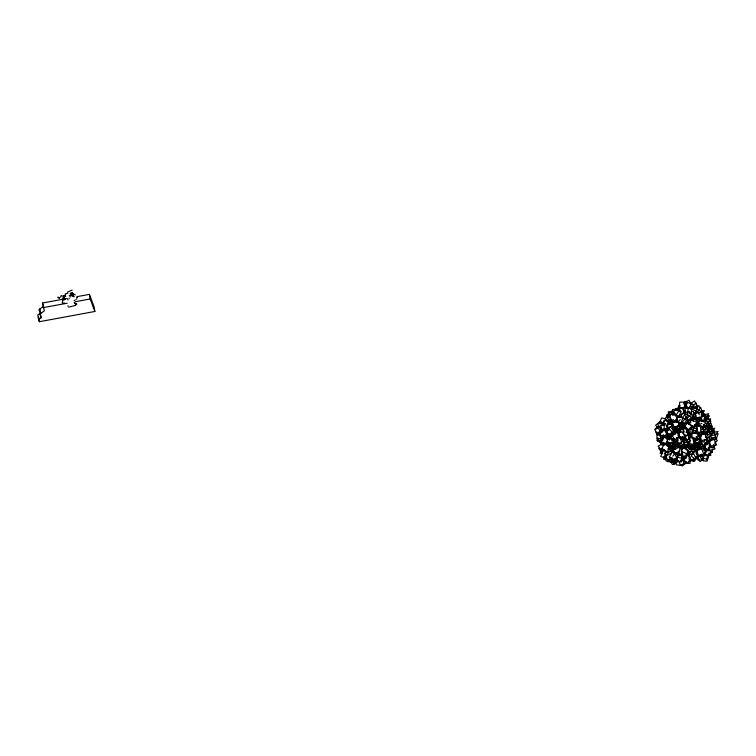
<?xml version="1.0" encoding="UTF-8"?>
<svg xmlns="http://www.w3.org/2000/svg" width="756" height="756" viewBox="0 0 756 756"><rect width="100%" height="100%" fill="white"/><g stroke="black" fill="none" stroke-linecap="round" stroke-linejoin="round"><path stroke-width="1.13" d="M672.462 427.641L672.453 430.164L678.652 428.614M683.084 424.04L683.093 422.689L683.046 423.984M666.905 441.088L666.886 443.177L661.179 443.3L661.216 437.053L664.647 436.977M662.993 439.992L663.021 436.864L666.083 437.261M668.087 441.702L668.068 443.781L662.955 443.12M657.852 437.904L657.786 441.031L662.35 440.984M667.888 459.648L667.841 461.736L673.549 461.68L673.596 459.591M658.76 435.38L658.835 432.262L660.867 432.555M669.051 422.717L669.098 420.638M674.787 459.185L674.721 462.303L669.636 461.566M684.048 425.278L684.104 425.808L684.123 425.269M707.559 442.137L707.465 444.33L704.469 444.566M683.433 423.218L683.329 425.411L685.333 425.949M687.951 422.15L688.054 419.967M703.496 415.677L703.6 413.485L701.596 412.946M705.49 421.158L705.594 418.975M73.644 294.15L72.689 293.13M693.176 416.887L693.507 411.415L691.23 411.444M683.452 458.712L683.604 456.52M663.834 425.534L664.222 420.241L667.964 421.177L667.491 427.518M685.739 405.433L686.004 402.164L679.729 402.145L679.294 407.588L681.392 407.597M683.991 457.692L683.566 463.135L689.982 463.522L690.237 460.253M695.917 443.923L695.737 446.097L702.154 446.484L702.324 444.301M711.141 429.153L711.311 426.97L709.175 426.847M686.505 432.602L692.855 433.538L693.224 429.143L690.048 428.68M707.304 441.787L707.115 443.904L705.017 443.592M683.018 424.825L683.065 424.333M683.008 424.05L683.074 423.341M689.406 455.14L688.981 459.109L693.611 461.557L693.932 458.59M690.417 449.603L690.625 447.618M696.985 449.669L696.456 454.621L701.086 457.078L701.398 454.101M700.188 434.898L699.659 439.85L704.29 442.298L704.601 439.33M709.497 441.495L709.081 445.454L713.702 447.902L714.023 444.934M712.615 449.073L712.294 452.041L707.663 449.593M689.538 441.485L689.16 444.953L694.755 445.983L695.388 440.2L693.148 439.784M681.808 452.825L681.525 454.951L675.855 454.195M701.114 440.597L700.831 442.723L698.553 442.421M664.004 457.304L663.711 459.412L665.875 458.996M669.41 440.105L669.854 436.949M674.059 441.391L673.766 443.488L668.956 443.252M65.375 299.281L65.46 298.667L65.318 299.234M681.723 456.01L681.411 458.164L677.253 457.182M683.055 456.548L682.432 460.858L680.353 460.366M687.648 412.086L688.3 407.9L691.825 409.194L691.012 414.411M684.256 448.677L684.785 445.624L683.689 448.573L684.766 445.501M662.568 432.234L663.154 429.191L666.905 430.561M667.246 433.944L666.66 436.987L661.972 435.276L662.861 437.469M674.806 449.177L675.401 446.135M660.29 431.307L661.207 426.677M673.105 440.672L672.679 442.732L667.057 442.449L668.106 437.299L670.355 437.412M666.074 434.114L665.62 436.165L660.054 435.154L661.424 429.002L666.99 430.013M678.321 451.058L677.858 453.109L672.301 452.097L673.672 445.955L675.892 446.361M65.526 296.239L65.035 295.218L65.649 294.292M689.793 451.181L689.075 454.384L692.099 454.715M672.103 413.957L673.275 409.393L678.51 410.508M684.52 407.371L685.692 402.806M707.607 459.865L709.024 454.658M684.473 413.277L685.399 409.846L683.329 410.829M690.266 420.875L690.814 418.89M690.19 451.219L689.037 455.414L685.919 454.668M684.662 457.749L683.717 461.075L686.609 461.897M699.574 449.933L700.198 447.722L705.962 449.357L704.394 454.895M711.018 429.399L711.954 426.072L709.071 425.259M681.43 450.255L682.309 447.221L688.111 449.82L686.949 453.874L681.147 451.266M705.546 434.464L706.132 432.441M684.69 412.464L685.286 410.442M683.83 458.826L684.719 455.792M686.023 458.438L687.204 454.394M693.488 453.959L695.274 447.883L693.082 448.27M68.616 307.182L75.165 305.462L75.742 303.78M692.43 420.383L693.12 418.437L698.657 421.527L697.268 425.43L695.425 424.399M667.066 430.929L668.162 427.962M682.498 444.519L681.09 447.665L682.318 444.424M683.707 448.554L684.86 445.539M708.457 455.433L706.907 459.478L703.949 458.249M674.361 422.604L675.089 420.723M680.098 425.25L680.825 423.369M682.989 456.955L680.976 462.096L674.966 459.799M675.07 443.772L674.276 445.738L676.828 445.945L678 442.988M677.934 440.757L676.355 444.698L673.813 444.5L674.995 441.542L671.829 440.266M678.907 443.838L677.726 446.796L675.184 446.588M681.09 447.665L682.328 444.594M677.688 453.127L678.274 455.188L676.648 459.261L674.598 458.712M679.096 432.659L677.924 435.541L681.383 439.633L682.564 436.751M659.912 422.046L661.651 417.87L665.885 419.079M681.78 450.349L683.509 446.257M694.433 408.268L695.208 406.445M707.257 419.778L708.807 416.14L706.86 415.866M708.58 426.677L710.905 421.224L708.958 420.941M705.584 442.978L703.26 448.44L698.393 447.741M716.017 439.765L716.792 437.951M679.937 406.085L678.765 408.798L683.707 408.24L685.654 403.713L683.679 403.94M669.816 434.596L668.54 437.544L671.791 439.16M671.063 449.82L671.914 447.854M685.21 438.319L684.35 440.285L682.725 439.482M676.79 461.831L674.38 464.203L673.123 461.358L674.021 459.374M681.288 450.009L683.518 444.925M74.069 300.746L75.071 300.019M671.111 412.842L672.519 409.752M676.573 418.04L677.518 415.98M675.883 420.534L677.763 416.414L682.97 418.115L680.627 423.265L675.42 421.565M680.513 417.284L682.385 413.154L687.601 414.855L686.193 417.955M690.871 409.298L691.806 407.238L697.013 408.939L694.669 414.099M694.377 419.278L695.785 416.187M679.549 430.4L681.279 428.246M669.769 443.025L668.862 444.953L673.379 446.805M62.493 301.247L63.315 300.094L62.852 299.99M693.346 416.291L695.898 411.179L690.786 408.268M63.211 296.919L63.598 296.163M691.778 408.353L693.394 405.32L687.724 402.324L685.021 407.399L686.911 408.391M678.066 430.353L681.742 427.905M662.398 444.103L663.371 442.383M703.949 456.189L705.008 454.318M661.623 450.652L660.101 453.298L662.199 453.761M63.381 296.031L62.89 296.683M71.423 295.067L70.743 295.36L71.13 295.785L71.801 295.256M695.407 403.118L693.422 406.359L690.209 407.078M708.731 422.046L710.716 418.805L705.367 420.005M696.928 446.664L695.936 448.289L690.587 449.489M674.966 410.499L676.081 408.694L677.811 409.922M677.452 408.835L679.672 405.235M63.409 297.458L62.096 299.556M711.084 451.03L708.457 455.169L704.658 453.855M694.405 441.258L696.153 438.575M700.51 440.512L698.175 444.084L695.35 441.958M690.417 458.873L687.497 463.343L683.726 460.517L687.232 455.15L690.058 457.276M695.558 457.966L696.72 456.18M703.827 446.862L705.575 444.178M710.508 445.218L707.588 449.688L704.762 447.561M707.937 451.143L709.1 449.357M680.702 461.065L683.859 456.255M703.146 447.212L705.093 446.56L706.841 443.857M688.442 408.58L691.844 403.468L693.46 404.876M694.755 408.675L695.889 406.974M694.48 461.255L697.429 456.926M709.402 442.61L711.519 439.548M670.752 418.342L669.561 420.043L673.076 422.821M688.924 441.74L687.677 443.498L691.211 447.59L693.072 444.963M711.434 434.398L714.571 429.994L712.388 430.844M708.665 437.847L710.489 435.352M63.495 296.825L64.581 295.501M702.617 413.116L704.46 410.669L701.776 410.716M707.474 418.219L709.317 415.781L707.522 415.809M71.943 294.481L72.633 293.914M688.603 423.889L691.683 419.967L697.108 422.462L694.027 426.384L687.053 423.228L683.982 427.14L689.396 429.635L692.477 425.722M692.59 432.942L690.124 436.08L695.548 438.575L698.62 434.653L695.01 432.99M683.055 447.524L684.908 445.171M697.278 429.767L694.811 432.904L693.006 432.073M71.385 294.519L70.488 293.753L71.792 292.997M702.872 445.36L700.982 447.703L697.533 443.366M678 440.011L676.648 441.674L679.871 444.66L683.906 439.671M684.605 442.591L681.25 446.749L677.121 442.912M696.994 439.434L694.84 442.062L693.167 440.795M688.073 453.449L684.482 457.824L679.474 454.025M700.207 440.049L698.771 441.797L703.789 445.596L707.38 441.22L705.707 439.954M678.822 438.508L680.135 436.921M666.83 454.649L670.676 449.971L674.617 453.893L672.698 456.237M662.313 423.143L663.853 421.357M682.11 417.747L684.785 414.685L685.975 417.794L681.959 422.396M686.731 414.496L689.415 411.425L690.606 414.543L686.59 419.136M696.153 408.58L698.827 405.509L700.018 408.627L696.002 413.22M695.246 419.438L696.588 417.907M701.181 460.498L703.505 457.862L701.974 455.14M685.975 432.186L688.121 429.777M680.22 419.542L678.217 421.716L682.715 424.9L686.722 420.553L682.224 417.359M687.346 421.65L691.353 417.293L686.854 414.108M692.175 418.04L693.507 416.584M699.432 412.833L700.765 411.377L696.276 408.193M698.005 419.769L700.009 417.595M676.96 431.978L678.302 430.533M694.991 412.785L696.304 411.368M694.235 419.004L695.548 417.577M662.454 448.412L660.517 450.51L662.341 453.005M688.225 439.614L686.779 441.098L683.462 437.062M689.595 441.702L688.149 443.196L684.171 438.348M685.475 444.991L684.18 446.323L689.755 446.456M707.777 429.068L710.366 426.412L708.136 426.356M659.969 424.012L661.623 422.377M682.659 433.443L684.265 431.856L681.751 426.157L679.342 428.529L680.598 431.383M686.486 430.977L688.092 429.399M695.898 425.061L698.308 422.689M695.142 431.27L697.552 428.898L695.454 424.154M63.665 296.04L65.46 295.728M655.027 429.191L657.966 426.422M707.918 430.06L710.073 428.028L708.712 426.384M705.792 437.044L707.956 435.012L706.595 433.368M699.234 446.21L697.079 448.242L698.44 449.877M714.496 443.318L717.368 440.616L715.337 438.149M713.088 447.457L715.96 444.755M671.215 434.615L668.691 436.987L666.924 432.687M675.873 422.51L677.556 420.931L679.323 425.241L675.099 429.181L673.341 424.872M680.57 425.137L682.262 423.558M668.436 437.677L666.754 439.255L665.431 436.023M670.903 445.473L668.37 447.845L670.033 446.683L672.774 451.502M71.196 294.339L70.195 293.441L70.695 292.978M711.831 430.665L714.694 428.085L711.141 429.729M685.021 456.841L689.236 453.033L687.053 450.803M704.318 444.613L708.533 440.805L706.35 438.575M75.165 305.462L76.734 304.063L75.061 303.184M676.724 409.95L678.472 408.467M673.048 424.749L668.625 428.368L672.396 432.328L676.809 428.709M707.607 455.934L712.502 451.975M679.578 436.099L674.73 439.973L672.282 435.645L677.13 431.77L678.595 434.369M678.85 431.487L680.495 430.192M691.863 436.429L687.308 439.888L686.013 438.263M670.033 416.405L667.472 418.342L670.761 422.661L672.471 421.366M668.521 428.784L665.1 431.374L668.389 435.683L670.1 434.398M666.272 416.906L668.833 414.968M679.559 417.718L681.269 416.424M679.436 424.626L681.147 423.332M668.162 436.656L666.452 437.951L665.138 436.221M76.8 296.692L89.397 294.377L94.122 306.86L94.859 311.472L39.369 321.706L38.537 319.514L41.107 317.803L39.284 310.329A3.336 1.125 -9.1 0 1 40.002 308.883L43.631 306.171L42.449 303.033L66.5 298.601M40.021 314.95A3.336 1.125 -9.1 0 1 40.748 313.504L44.368 310.782L42.449 303.033M686.051 463.154L682.177 466.046L680.787 464.42M700.954 455.339L697.089 458.221L695.7 456.605M662.757 445.539L664.477 444.263M664.137 449.707L661.566 451.615L659.327 448.081M686.646 445.615L684.955 446.872L686.013 448.894M706.784 432.763L709.317 430.882L711.424 434.936L707.21 438.064M689.595 449.045L692.127 447.165M703.467 459.175L699.98 461.661L697.58 456.633M700.425 445.605L698.752 446.796L695.284 442.827M672.84 450.633L671.215 451.663L673.615 449.971M65.092 294.093L67.898 293.177M660.791 433.273L659.071 434.445L661.878 439.227L665.308 436.864M675.694 444.698L673.133 446.456L671.47 442.109M685.541 446.957L683.717 448.072L685.399 446.853M670.374 414.704L665.195 418.162L666.83 421.054M682.186 408.807L686.609 405.849L688.319 408.637M663.503 421.555L666.093 419.826M673.501 419.448L671.725 420.629L668.88 415.989L674.191 412.436L677.045 417.076M657.663 434.605L661.122 432.29M684.738 437.166L688.773 434.464L687.091 431.733M39.51 313.759L37.8 314.893L38.537 319.514M683.717 448.015L685.541 446.796L685.408 446.191M686.59 423.398L686.164 423.681L687.043 423.199M671.215 451.663L672.906 450.567M687.289 445.454L685.484 446.598L683.282 443.356M678.916 447.892L680.731 446.749M668.03 461.009L672.575 458.155M76.129 299.357L76.932 298.847M690.464 420.695L692.288 419.571L693.375 421.546M674.494 449.754L679.389 446.739M665.601 455.613L663.645 456.822L666.338 461.16L671.233 458.145M675.429 462.776L672.471 464.553L670.827 461.907M676.828 410.716L682.148 407.541L684.511 412.474L679.19 415.649M691.012 403.071L694.566 400.954L696.928 405.887L693.375 408.004M698.535 436.495L702.305 434.275M688.376 421.224L693.101 418.474L691.145 413.135M683.755 424.475L688.48 421.735L686.524 416.395M698.931 420.421L701.766 418.777M690.823 449.329L695.322 446.72M667.179 414.704L668.843 413.749M669.892 443.857L667.406 445.284L666.414 443.385M710.29 439.812L714.779 437.27M680.901 454.082L676.261 456.709L673.605 451.748M688.697 462.001L692.694 459.742M671.366 453.024L665.97 456.048L667.888 460.895L672.377 458.372M673.038 461.084L677.206 458.769M663.144 449.357L661.405 450.311L658.107 446.153L663.333 443.281L664.656 444.944M685.021 402.381L689.094 400.226L691.353 404.772M702.504 428.51L704.535 427.433M707.635 430.646L711.698 428.501L713.957 433.037L710.905 434.653M700.321 442.751L696.248 444.897L695.35 443.082M689.793 448.847L692.846 447.231M67.388 292.118L72.198 290.106M696.871 446.305L692.723 448.242L691.353 445.331M692.723 451.634L697.911 449.215M699.612 455.518L695.463 457.456L694.093 454.545M62.682 302.202L62.2 302.428L63.107 303.392L64.345 302.891M698.582 418.361L695.718 419.637L700.018 424.229L701.927 423.379M674.295 430.986L675.864 430.296M674.919 431.534L669.646 433.84L672.16 439.519L674.267 438.603M679.975 405.396L678.34 406.104L679.521 407.862M674.739 409.572L678.009 408.164M661.642 431.26L667.255 428.841L665.554 423.577L659.941 425.997L661.302 430.211M663.277 444.764L666.546 443.356L670.109 448.639L668.474 449.338M675.76 447.401L673.889 448.214L672.188 442.95M677.631 446.598L679.502 445.785L678.822 443.687M673.596 463.74L675.628 462.87M76.668 297.713L77.537 297.344M681.836 427.953L679.115 429.096L681.789 428.047M682.885 445.775L684.993 444.887M687.185 455.528L689.236 454.715M689.859 461.217L694.991 459.194M60.263 297.117L61.113 296.787M684.889 408.694L687.743 407.578M672.471 415.28L675.325 414.165L676.998 418.455M677.423 419.523L671.715 421.753L669.618 416.395M684.076 402.183L686.353 401.304M668.654 447.155L670.931 446.267M700.113 459.45L698.109 460.206L696.748 457.371M678.104 453.893L675.259 454.932L674.22 451.672M708.183 430.249L711.188 429.172L712.398 430.665L707.38 432.46M662.256 440.209L660.215 440.928L661.557 444.991M668.181 437.516L666.027 438.244L665.441 436.184M678.274 455.188L682.573 453.732L680.806 447.561M693.961 443.479L695.926 442.818M691.542 448.762L697.438 446.777M695.718 453.033L697.684 452.371M680.806 460.848L683.755 459.856L683.263 457.749M684.473 412.965L689.255 411.368L689.737 413.532M709.137 423.927L711.084 423.284L712.426 428.68M671.016 451.578L673.048 450.907M704.488 452.617L706.435 451.965L705.093 446.56M71.13 295.785L72.604 295.01M694.188 443.687L698.242 442.364M693.857 417.038L696.059 416.32M672.679 461.935L677.291 460.48M60.858 295.861L62.02 295.501M665.951 430.542L668.153 429.871M706.085 423.473L708.117 422.878L708.826 427.348L706.794 427.943M689.784 445.029L684.709 446.522L684.171 443.167M667.51 423.776L672.32 422.396M675.533 431.733L671.347 432.914L672.415 435.872M676.629 437.951L678.727 437.355M709.912 433.831L711.972 433.32L711.717 430.41M670.44 451.304L664.893 452.693L666.461 458.93M709.298 439.595L711.528 439.047L710.716 435.683M703.779 433.557L709.128 432.281L707.824 429.115M709.969 440.597L714.25 439.576L716.433 444.868L711.075 446.144L709.336 441.91M687.79 447.835L693.139 446.56M693.091 453.487L688.801 454.507L690.984 459.799L696.342 458.523L695.463 456.407M704.337 414.685L708.618 413.721L706.633 416.962L704.488 417.444M705.386 426.507L708.599 425.789L706.605 429.03L703.401 429.748M713.74 432.356L718.02 431.392L716.027 434.634L710.678 435.834M698.062 445L702.333 444.037M672.821 411.689L669.712 412.379L670.241 415.583M668.795 424.116L672.916 423.313M672.396 439.614L674.503 439.208M43.187 307.645L67.237 303.213M75.25 301.729L90.144 298.989L94.859 311.472M67.69 306.048L68.295 305.944M685.843 425.968L680.202 426.97L679.001 422.651M702.05 432.347L706.217 431.648L704.989 426.375M711.472 437.951L715.639 437.251L714.411 431.978M65.81 296.437L64.336 296.579L64.506 299.952M688.3 441.835L683.518 442.581L682.498 437.318M688.716 444.074L684.889 444.67L684.284 441.513M671.451 460.943L677.111 460.158L676.818 458.032M689.746 446.135L693.696 445.69M667.472 423.511L669.75 423.284M668.833 428.832L664.269 429.285L664.052 423.851M677.659 446.125L682.224 445.671M678.037 429.38L680.324 429.162M684.114 412.332L686.155 412.143M704.583 426.516L708.07 426.195L706.737 424.73M692.798 433.566L697.448 433.141L695.454 430.948M681.071 460.168L684.558 459.856L683.226 458.391M685.616 437.677L680.967 438.102L679.635 436.637M699.149 443.271L701.19 443.129M677.811 455.641L681.884 455.358M708.372 447.741L712.653 447.609M667.293 420.799L669.58 420.78M660.46 432.394L657.03 432.423L656.898 438.678L661.462 438.631M670.251 459.005L672.538 458.986M681.817 427.735L686.429 427.707M683.481 407.597L685.569 407.607M681.099 427.546L682.753 427.575M72.548 296.446L73.871 296.475M672.367 411.869L668.266 411.765L668.701 415.989M668.625 415.214L666.575 415.157L666.792 417.274M664.033 423.492L658.003 423.388L658.542 428.671M703.184 450.122L705.32 450.255L704.885 455.698L700.614 455.443M678.434 423.445L680.532 423.577L677.641 426.753L672.386 426.431M690.275 449.055L696.323 449.716M701.313 415.592L703.496 415.847L700.557 418.314L695.114 417.681M700.812 426.082L697.779 425.694L697.457 422.576M700.425 426.186L696.38 425.666L697.023 431.903L701.067 432.423L700.538 427.225M687.138 429.143L683.093 428.624L683.736 434.861L687.78 435.38L687.251 430.183M700.784 431.307L703.817 431.695L703.288 426.497M692.411 432.12L688.366 431.61L688.149 429.531M695.756 433.207L697.779 433.462M695.388 439.321L699.432 439.831L698.79 433.594M680.305 465.356L676.261 464.836L676.044 462.757M683.093 432.158L678.841 431.591L679.644 436.76L684.955 437.459L684.473 434.36M706.832 427.924L708.778 428.208L706.463 433.66L701.596 432.971M716.253 433.528L718.2 433.812L715.885 439.264L711.991 438.707M658.693 438.508L661.746 438.952M659.582 440.861L661.613 441.154M670.648 459.166L673.7 459.61M665.204 428.964L668.238 429.493M683.273 424.957L680.192 424.409L680.003 429.427L682.054 429.795M667.605 445.823L669.703 446.286M670.77 411.444L672.745 411.888M662.445 423.067L664.411 423.511M660.508 423.067L664.448 423.955M705.631 436.949L709.78 437.941L708.334 443.186L706.255 442.695M691.173 418.588L693.186 419.136M687.554 422.113L690.965 422.963M689.472 434.341L692.487 435.154M677.329 426.554L679.36 427.131M667.624 448.922L670.421 449.707M695.898 444.037L697.816 444.585M659.487 423.095L661.604 423.7M681.581 426.686L683.764 427.329M693.129 414.137L696.257 415.157M705.386 449.064L710.13 450.699M676.337 446.475L680.079 447.845L678.907 453.94L674.22 452.23M75.052 303.392L76.734 304.063M670.459 438.168L673.587 439.444M670.931 439.406L674.05 440.682M667.964 452.409L663.447 450.557L660.706 456.359L665.223 458.212M666.735 420.393L672.15 422.84M701.105 414.052L706.52 416.547L703.439 420.468L698.024 417.974M704.904 420.374L708.514 422.037L705.433 425.949L703.628 425.118M701.417 428.926L704.129 430.173L701.048 434.095L695.624 431.6M691.457 426.564L697.202 429.313L695.492 431.175L689.746 428.425M679.143 424.645L680.769 425.458L678.208 431.355L674.947 429.729M72.037 292.629L73.162 293.451M669.4 434.965L671.432 436.089M59.469 298.629L57.787 297.174L59.299 297.59M682.243 455.471L684.218 456.577M700.443 457.89L702.362 458.986M669.655 459.431L673.133 461.406M664.259 453.647L665.942 454.63M681.496 456.615L684.227 458.23M656.709 440.247L660.999 443.044M688.404 447.996L691.438 450.009M673.596 430.797L675.401 432.073M699.555 435.21L701.379 436.571L696.692 440.635L693.951 438.593M697.533 452.787L694.707 450.67L691.201 456.029L694.027 458.155M702.9 413.135L704.592 414.496M706.917 417.567L710.281 420.289M74.409 294.32L75.26 295.038M681.043 411.453L679.427 410.054L676.025 415.157L678.453 417.265M708.75 453.241L711.009 455.216L706.52 456.01L704.261 454.035M708.769 432.158L710.338 433.557L707.729 435.012L705.376 432.914M681.487 437.431L683.103 438.924M657.125 438.934L661.235 442.77M669.192 457.002L670.77 458.571M699.952 440.153L702.135 442.383M681.383 453.118L682.838 454.611M699.3 419.126L701.445 421.423M704.082 418.512L706.076 420.705L701.426 421.13L698.771 418.21M703.326 424.73L705.32 426.923L700.67 427.348L697.353 423.691M696.446 424.352L697.769 425.817M694.669 424.428L696.663 426.62L692.014 427.045L688.697 423.388M701.691 432.139L703.685 434.331L699.035 434.757L695.718 431.1M690.039 427.688L692.033 429.88L687.384 430.306L684.067 426.649M696.191 436.618L698.175 438.811L693.535 439.236L690.209 435.579M73.663 294.377L73.512 293.819M703.392 448.138L704.753 449.782M683.273 437.497L687.242 442.336M662.039 422.85L660.649 421.168L655.65 425.212L658.419 428.576M689.264 433.179L691.211 435.617M658.75 448.431L661.396 451.908M680.589 423.039L681.865 424.853M74.031 296.796L73.02 295.18M671.8 445.416L673.955 448.884M69.25 295.284L70.27 297.032M661.207 428.255L660.111 426.327L654.932 429.786L657.115 433.642M655.821 432.139L657.455 435.031M664.855 450.151L665.951 452.069M660.649 436.968L661.67 438.849M671.215 420.327L672.264 422.283M665.044 455.433L666.036 457.295M67.993 300.009L67.378 298.686M673.379 428.302L670.893 423.587L666.622 425.382L669.107 430.088M656.491 432.328L657.474 434.218M677.263 459.553L678.226 461.462L674.059 463.787L673.095 461.869M702.305 410.829L704.554 415.375M704.847 416.821L706.652 420.459M684.01 402.91L686.268 407.456M666.943 436.259L668.436 439.349M696.541 442.912L697.457 444.849M683.452 458.004L685.739 462.852L680.551 465.271L678.264 460.423M69.297 298.79L69.023 298.138M696.219 417.936L697.051 419.835M693.044 426.526L693.885 428.425M688.848 433.226L689.68 435.125M687.903 435.087L690.408 440.795L687.998 443.167L686.741 440.313M677.007 437.762L677.848 439.661L675.439 442.033L673.766 438.234M74.201 302.362L74.627 303.364M682.885 446.276L683.755 448.355M713.277 444.774L715.025 449.007L709.667 450.283L708.363 447.108M669.74 420.733L671.054 423.965M680.031 430.334L680.816 432.328M701.218 412.039L702.012 414.118M698.072 411.727L699.262 414.836M700.566 407.219L702.522 412.559M702.56 412.71L703.732 415.913M696.04 402.75L697.637 407.824M683.632 409.336L685.22 414.401M663.56 434.653L664.165 436.722M658.552 426.942L659.979 432.139M670.279 442.846L671.819 448.884M705.008 414.307L706.236 419.58M702.522 444.311L703.014 446.418L696.767 447.467L695.539 442.194M697.684 447.826L698.175 449.933M685.55 404.753L686.042 406.86M692.279 451.918L692.77 454.025M709.733 427.263L710.224 429.54M706.595 458.023L707.219 461.094L703.269 460.895L702.23 455.783M661.292 428.699L661.708 430.797M683.377 440.663L683.991 443.819M668.077 427.055L668.465 429.238M89.397 294.377L90.144 298.989M40.002 308.883L40.748 313.504M40.73 315.498L41.107 317.803M38.632 317.095L39.369 321.706M677.952 431.033L678.283 433.282M688.621 432.923L689.151 438.13M680.939 439.019L681.373 443.177L677.319 442.657L676.894 438.499M674.957 440.776L675.382 444.934M662.105 423.492L662.322 425.609M678.113 430.41L678.406 434.558M679.842 429.049L680.022 432.177M665.771 450.604L665.79 452.797M675.306 408.911L672.604 413.976L678.283 416.972L680.986 411.897L675.306 408.911M672.424 451.871L669.438 456.794L674.928 460.13L677.915 455.216L672.424 451.871M664.618 443.895L661.84 448.393L667.038 452.069L669.807 447.571L664.618 443.895M670.071 427.036L666.508 432.337L671.082 435.598L674.645 430.287L670.071 427.036M675.732 429.956L672.377 434.927L675.07 434.388L678.434 429.408L675.732 429.956M700.339 420.27L697.259 424.192L702.683 426.677L705.764 422.765L700.339 420.27M676.648 419.684L671.517 423.568L674.806 427.887L679.937 424.003L676.648 419.684M687.61 446.739L685.002 448.195L689.708 452.39L692.316 450.945L687.61 446.739M704.838 433.972L699.48 435.248L701.662 440.54L707.011 439.264L704.838 433.972M701.634 448.752L696.276 450.028L698.459 455.31L703.808 454.044L701.634 448.752M701.54 412.143L695.35 413.4L695.577 417.945L701.766 416.688L701.54 412.143M693.29 438.074L689.245 437.554L689.878 443.8L693.932 444.311L693.29 438.074"/></g></svg>
